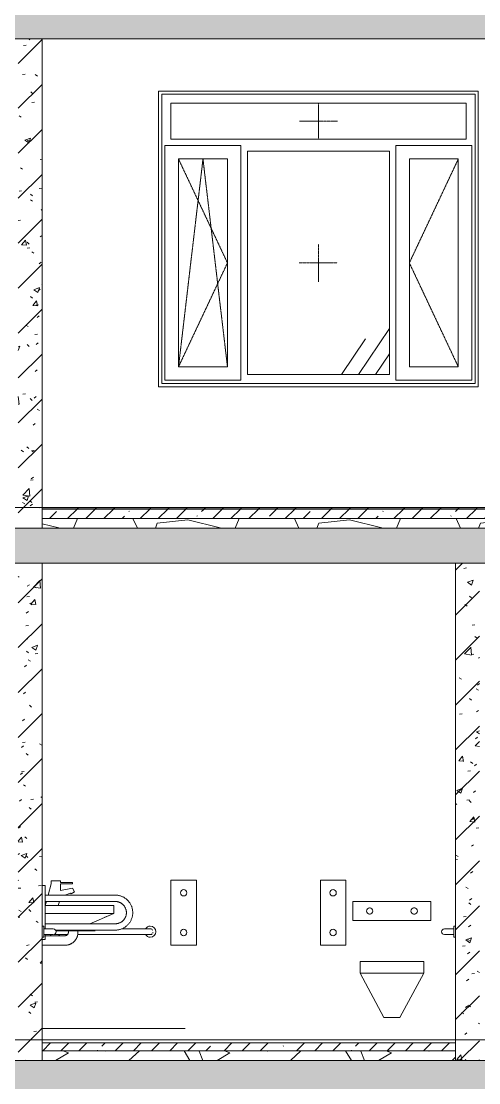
# Model space of a CAD drawing. Header units: millimetres. Extents: x -515342 to 330399, y -224905 to 507333.
# Drawn here: x 178949 to 181827, y 91161 to 97841 of the extents above; entities that cross this region are included whole.
import ezdxf

# ---------------------------------------------------------------- set-up
doc = ezdxf.new("R2010")
doc.units = ezdxf.units.MM
doc.linetypes.add('ASVP_Штриховая_ш2 п1', pattern=[3, 2, -1])
doc.layers.get('0').update_dxf_attribs({"lineweight": 0})
for name, color, linetype, lineweight in [('Линии', 7, 'Continuous', 0), ('Оборудование', 7, 'Continuous', 0), ('Окна', 7, 'Continuous', 0), ('Окна открывание', 7, 'Continuous', 0), ('Перекрытие', 7, 'Continuous', 0), ('Сантехника', 7, 'Continuous', 0), ('Стены внутренние', 7, 'Continuous', 0), ('Стены перегородки', 7, 'Continuous', 0)]:
    doc.layers.add(name, color=color, linetype=linetype, lineweight=lineweight)
pattern_1 = [(236.31, (49717.4, 8823.7), (-1777.9963, -3556.002), [641.07, -5769.6]), (236.31, (49752.95, 8717), (-1777.9963, -3556.002), [384.64, -6026.03]), (236.31, (49539.6, 8717), (-1777.9963, -3556.002), [384.64, -6026.03])]
pattern_2 = [(45, (136801.12, 95610.5), (-141.4214, 141.4214), [])]
pattern_3 = [(50, (136801.12, 95610.5), (364.368, -31.8783), [38.1, -419.1]), (355, (136801.12, 95610.5), (-70.486, 382.1133), [30.48, -335.28]), (100.451, (136831.5, 95607.84), (293.885, 350.2334), [32.38, -356.18]), (46.184, (136801.12, 95712.1), (542.1585, -84.086), [57.15, -628.65]), (96.636, (136846.3, 95705.1), (474.805, 494.8554), [48.57, -534.27]), (351.184, (136801.1, 95712.1), (474.81, 494.85), [45.72, -502.92]), (21, (136851.92, 95686.7), (303.2285, -204.5305), [38.1, -419.1]), (326, (136851.92, 95686.7), (123.604, 368.376), [30.48, -335.28]), (71.451, (136877.2, 95669.65), (426.834, 163.8427), [32.38, -356.18]), (37.5, (136801.12, 95610.49), (6.17665, 169.11015), [16.764, -314.452, 16.764, -323.596, -336.55]), (37.5, (136801.12, 95610.49), (6.17665, 169.11015), [-671.576, 16.764, -319.786]), (7.5, (136801.12, 95610.5), (133.6389, 200.3615), [16.764, -177.292, 16.764, -306.832, -128.27]), (7.5, (136801.12, 95610.5), (133.6389, 200.3615), [-517.652, 16.764, -111.506]), (327.5, (136687.84, 95610.49), (271.1818, -11.45836), [16.764, -110.236, 16.764, -379.476, -525.78]), (327.5, (136687.84, 95610.49), (271.1818, -11.45836), [-523.24, 16.764, -509.016]), (317.5, (136637.04, 95610.5), (296.2585, 50.8528), [16.764, -148.336, 16.764, -246.38, -373.38]), (317.5, (136637.04, 95610.5), (296.2585, 50.8528), [-428.244, 16.764, -356.616])]
pattern_4 = [(45, (136801.12, 95610.5), (-224.5064, 224.5064), []), (45, (137025.63, 95610.5), (-224.5064, 224.5064), [396.875, -79.375, 3.353, -76.022])]
pattern_5 = [(228.013, (137532.64, 96626.49), (-8127.96659, -9144.02968), [136.689, -13532.193]), (184.97, (137441.203, 96524.893), (12191.995474, 1016.05502), [234.562, -23221.62]), (132.51, (137207.52, 96504.57), (10159.91241, -11176.07977), [165.393, -16373.889]), (267.274, (136811.283, 96250.573), (1015.889526, 20320.005773), [213.602, -21146.575]), (292.834, (136801.123, 96037.213), (-5080.074175, 12191.970117), [209.453, -20735.923]), (357.274, (136882.403, 95844.173), (-20320.005773, 1015.889526), [213.602, -21146.575]), (37.694, (137095.763, 95834.013), (-13208.042725, -10159.944606), [282.477, -27965.247]), (72.255, (137319.283, 96006.733), (7112.12749, 22351.9589), [266.688, -26402.102]), (121.43, (137400.563, 96260.733), (-8128.10005, 13207.93827), [214.325, -21218.218]), (175.236, (137288.8, 96443.61), (11175.99406, -1016.06972), [244.685, -11989.575]), (222.397, (137044.963, 96463.933), (-12192.085586, -11175.907293), [316.431, -31326.709]), (138.814, (137817.12, 96240.41), (-7111.99222, 6096.00977), [108.002, -10692.226]), (171.469, (137735.843, 96311.533), (13207.991535, -2032.054043), [205.473, -20341.855]), (225, (137532.64, 96342), (1e-13, -1016.001), [143.684, -1293.157]), (203.199, (137461.52, 96463.93), (5079.98556, 2032.0367), [77.377, -7660.249]), (291.801, (137390.4, 96433.45), (-1015.9787, 3048.0072), [109.426, -5361.901]), (30.964, (137431.04, 96331.85), (3047.9913, 2032.0134), [177.728, -5746.519]), (161.565, (137583.44, 96423.3), (2031.999, -1016.0024), [128.515, -3084.36]), (16.39, (136801.12, 96433.453), (10159.97517, 3048.081194), [180.035, -17823.531]), (70.346, (136973.84, 96484.25), (-4064.03389, -11175.98797), [151.04, -14952.887]), (293.199, (137583.44, 96626.49), (-2032.0367, 5079.98556), [154.752, -7582.873]), (343.61, (137644.4, 96484.253), (-10159.97517, 3048.081194), [180.035, -17823.531]), (339.444, (136801.12, 95803.53), (-5080.00148, 2031.99615), [173.614, -8507.094]), (294.775, (136963.68, 95742.57), (-5079.97321, 11176.01259), [145.469, -14401.437]), (66.801, (137593.6, 95610.49), (2032.0367, 5079.98556), [154.752, -7582.873]), (17.354, (137654.56, 95752.73), (-13208.00149, -4063.99474), [170.313, -16860.951]), (69.444, (137095.76, 95610.49), (-2031.99615, -5080.00148), [86.807, -8593.901]), (101.31, (137532.64, 95610.5), (-1016.0048, 4063.9989), [51.806, -5128.797]), (165.964, (137522.48, 95661.3), (3048.0036, -1015.9877), [209.453, -3979.621]), (186.009, (137319.28, 95712.093), (10159.99987, 1015.999794), [194.107, -19216.546]), (303.69, (137431.04, 96240.4), (-1015.9976, 2032.0017), [146.53, -3516.71]), (353.157, (137512.323, 96118.493), (17271.99206, -2032.068835), [255.823, -25326.404]), (60.945, (137766.32, 96088.01), (-4064.04974, -7111.97225), [104.603, -10355.757]), (90, (137817.1, 96179.5), (-1016, 1016), [60.96, -955.04]), (120.256, (137298.96, 95742.57), (4063.94492, -7112.03103), [141.147, -13973.576]), (48.013, (137227.84, 95864.49), (8127.96659, 9144.02968), [273.377, -13395.505]), (0, (137410.7, 96067.7), (1016, 1016), [264.16, -751.84]), (325.305, (137674.88, 96067.69), (-10160.01873, 7111.97318), [160.644, -15903.726]), (254.055, (137806.96, 95976.25), (-1015.9713, -4064.0072), [147.932, -7248.66]), (207.646, (137766.323, 95834.013), (-19303.995784, -10160.00796), [240.858, -23844.986]), (175.426, (137552.963, 95722.253), (-13207.99929, 1016.017778), [254.812, -25226.339])]
pattern_6 = [(45, (136801.12, 95610.5), (-114.04925, 114.04925), []), (45, (136915.17, 95610.5), (-114.04925, 114.04925), [201.613, -40.323, 3.353, -36.97])]

# ---------------------------------------------------------------- blocks, each defined once
blk = doc.blocks.new('Окно_ПВХ_3Створки_1Фрамуга-верх - АР_Окно_ОП_1820_h_х1970_3ст2фр-в-V59-О_АР_П_Разрез 1-1')
at = {"layer": 'Окна'}
h = blk.add_hatch(dxfattribs=at)
h.set_pattern_fill('FP_5', color=256, style=0, pattern_type=2)
h.set_pattern_definition(pattern_1)
h.paths.add_polyline_path([(91787.7, 7635), (92095.7, 7635), (92095.7, 8943), (91787.7, 8943), (91787.7, 7881.6)])
at = {"layer": 'Окна открывание'}
h = blk.add_hatch(dxfattribs=at)
h.set_pattern_fill('FP_5', color=256, style=0, pattern_type=2)
h.set_pattern_definition(pattern_1)
h.paths.add_polyline_path([(92220.7, 7586), (93114.7, 7586), (93114.7, 8992), (92220.7, 8992), (92220.7, 7679.1)])
at = {"layer": 'Окна', "color": 253, "true_color": 0xaaaaaa}
for p, q in [((91682.7, 9350), (93652.7, 9350)), ((91682.7, 9350), (91682.7, 7530)), ((91682.7, 7530), (91682.7, 9350)), ((91682.7, 9350), (93652.7, 9350)), ((93596.7, 9294), (91738.7, 9294)), ((91738.7, 9294), (91738.7, 9068)), ((93596.7, 9068), (93596.7, 9294)), ((93652.7, 9350), (93652.7, 7530)), ((93652.7, 9350), (93652.7, 7530)), ((92180.7, 9028), (91702.7, 9028)), ((91702.7, 7550), (91702.7, 9028)), ((93596.7, 9068), (91738.7, 9068)), ((92180.7, 7550), (92180.7, 9028)), ((93632.7, 9028), (93154.7, 9028)), ((93154.7, 7550), (93154.7, 9028)), ((93632.7, 7550), (93632.7, 9028)), ((92220.7, 8992), (92220.7, 7586)), ((93114.7, 8992), (92220.7, 8992)), ((93114.7, 8992), (93114.7, 7586)), ((91787.7, 8943), (92095.7, 8943)), ((91787.7, 7635), (91787.7, 8943)), ((92095.7, 8943), (92095.7, 7635)), ((93239.7, 8943), (93547.7, 8943)), ((93239.7, 7635), (93239.7, 8943)), ((93547.7, 8943), (93547.7, 7635)), ((92095.7, 7635), (91787.7, 7635)), ((93547.7, 7635), (93239.7, 7635)), ((91702.7, 7550), (92180.7, 7550)), ((92220.7, 7586), (93114.7, 7586)), ((93154.7, 7550), (93632.7, 7550)), ((93652.7, 7530), (91682.7, 7530)), ((93652.7, 7530), (91682.7, 7530))]:
    blk.add_line(p, q, dxfattribs=at)
at = {"layer": 'Окна открывание', "linetype": 'ASVP_Штриховая_ш2 п1'}
for p, q in [((92667.7, 9068), (92667.7, 9294)), ((92787.7, 9181), (92547.7, 9181)), ((91787.7, 7635), (91941.7, 8943)), ((91787.7, 8943), (92095.7, 8289)), ((91941.7, 8943), (92095.7, 7635)), ((93547.7, 8943), (93239.7, 8289)), ((92667.7, 8169), (92667.7, 8409)), ((92095.7, 8289), (91787.7, 7635)), ((92547.7, 8289), (92787.7, 8289)), ((93239.7, 8289), (93547.7, 7635))]:
    blk.add_line(p, q, dxfattribs=at)
blk = doc.blocks.new('СД_Люблино_Фасады_rvt-1-О_АР_П_Разрез 1-1')
at = {"layer": 'Стены внутренние'}
for p, q in [((91662.7, 9370), (93672.7, 9370)), ((91662.7, 7510), (91662.7, 9370)), ((93672.7, 9370), (93672.7, 7510)), ((93672.7, 7510), (91662.7, 7510))]:
    blk.add_line(p, q, dxfattribs=at)
at = {"layer": 'Окна', "lineweight": 9}
blk.add_blockref('Окно_ПВХ_3Створки_1Фрамуга-верх - АР_Окно_ОП_1820_h_х1970_3ст2фр-в-V59-О_АР_П_Разрез 1-1', (0, 0), dxfattribs=at)
blk = doc.blocks.new('2D_Трап_1200хх900 - АР_Сантехнические приборы_Трап-10140933-О_АР_П_Разрез 1-1')
at = {"layer": 'Сантехника'}
for p, q in [((90255, 70), (89880, 70)), ((90255, 70), (89880, 70)), ((90405, 70), (90255, 70)), ((90255, 70), (90405, 70)), ((90405, 70), (90780, 70)), ((90405, 70), (90780, 70))]:
    blk.add_line(p, q, dxfattribs=at)
blk = doc.blocks.new('Опорный поручень - Откидной поручень для унитаза-8752278-О_АР_П_Разрез 1-1')
at = {"layer": 'Оборудование'}
for p, q in [((89080, 1005), (88920, 1005)), ((88920, 1005), (88920, 595)), ((89080, 595), (89080, 1005)), ((88920, 595), (89080, 595))]:
    blk.add_line(p, q, dxfattribs=at)
for centre, start, end in [((89000, 925), 90, 270), ((89000, 925), 270, 90), ((89000, 675), 90, 270), ((89000, 675), 270, 90)]:
    blk.add_arc(centre, 20, start, end, dxfattribs=at)
blk = doc.blocks.new('Опорный поручень - Опорный поручень для раковины-V166-О_АР_П_Разрез 1-1')
at = {"layer": 'Оборудование'}
for p, q in [((90930, 970), (90950, 970)), ((90950, 970), (90950, 698)), ((91390, 910), (90950, 910)), ((90950, 870), (91390, 870)), ((91390, 730), (90950, 730)), ((91014.9, 690), (91390, 690)), ((90930, 630), (90950, 630)), ((90950, 662), (90950, 630))]:
    blk.add_line(p, q, dxfattribs=at)
at = {"layer": 'Оборудование', "flags": 128}
for points in [[(91390, 690), (91394.4, 690.1), (91398.8, 690.4), (91403.2, 690.8), (91407.5, 691.4), (91411.9, 692.2), (91416.1, 693.2), (91420.4, 694.3), (91424.6, 695.6), (91428.8, 697.1), (91432.8, 698.7), (91436.9, 700.5), (91440.8, 702.4), (91444.7, 704.5), (91448.4, 706.8), (91452.1, 709.2), (91455.7, 711.8), (91459.2, 714.5), (91462.5, 717.3), (91465.8, 720.3), (91468.9, 723.4), (91471.9, 726.6), (91474.8, 729.9), (91477.5, 733.4), (91480.1, 736.9), (91482.6, 740.6), (91484.9, 744.3), (91487, 748.2), (91489, 752.1), (91490.8, 756.1), (91492.5, 760.1), (91494, 764.3), (91495.4, 768.5), (91496.6, 772.7), (91497.6, 777), (91498.4, 781.3), (91499.1, 785.7), (91499.5, 790), (91499.9, 794.4), (91500, 798.8), (91500, 803.2), (91499.7, 807.6), (91499.3, 812), (91498.8, 816.4), (91498, 820.7), (91497.1, 825), (91496, 829.3), (91494.8, 833.5), (91493.4, 837.6), (91491.8, 841.7), (91490, 845.8), (91488.1, 849.7), (91486, 853.6), (91483.8, 857.4), (91481.5, 861.1), (91478.9, 864.7), (91476.3, 868.2), (91473.5, 871.6), (91470.5, 874.9), (91467.5, 878.1), (91464.3, 881.1), (91461, 884), (91457.6, 886.8), (91454.1, 889.4), (91450.4, 891.9), (91446.7, 894.3), (91442.9, 896.4), (91439, 898.5), (91435, 900.4), (91431, 902.1), (91426.8, 903.6), (91422.7, 905), (91418.4, 906.3), (91414.2, 907.3), (91409.9, 908.2), (91405.5, 908.9), (91401.2, 909.4), (91396.8, 909.8), (91392.4, 910), (91390, 910)], [(91390, 870), (91392.8, 869.9), (91395.6, 869.8), (91398.4, 869.5), (91401.2, 869.1), (91403.9, 868.6), (91406.6, 868), (91409.3, 867.3), (91412, 866.4), (91414.7, 865.5), (91417.3, 864.5), (91419.8, 863.3), (91422.3, 862.1), (91424.8, 860.7), (91427.2, 859.3), (91429.5, 857.8), (91431.8, 856.1), (91434, 854.4), (91436.2, 852.6), (91438.2, 850.7), (91440.2, 848.8), (91442.1, 846.7), (91444, 844.6), (91445.7, 842.4), (91447.3, 840.1), (91448.9, 837.8), (91450.4, 835.4), (91451.7, 833), (91453, 830.5), (91454.2, 828), (91455.2, 825.4), (91456.2, 822.7), (91457.1, 820.1), (91457.8, 817.4), (91458.5, 814.6), (91459, 811.9), (91459.4, 809.1), (91459.7, 806.3), (91459.9, 803.6), (91460, 800.8), (91460, 798), (91459.8, 795.2), (91459.6, 792.4), (91459.2, 789.6), (91458.8, 786.8), (91458.2, 784.1), (91457.5, 781.4), (91456.7, 778.7), (91455.8, 776), (91454.8, 773.4), (91453.7, 770.9), (91452.4, 768.3), (91451.1, 765.9), (91449.7, 763.5), (91448.2, 761.1), (91446.6, 758.8), (91444.9, 756.6), (91443.1, 754.4), (91441.3, 752.3), (91439.3, 750.3), (91437.3, 748.4), (91435.2, 746.5), (91433, 744.8), (91430.8, 743.1), (91428.5, 741.5), (91426.1, 740), (91423.7, 738.6), (91421.2, 737.3), (91418.6, 736.1), (91416.1, 735), (91413.4, 734), (91410.8, 733.2), (91408.1, 732.4), (91405.4, 731.7), (91402.6, 731.2), (91399.9, 730.7), (91397.1, 730.4), (91394.3, 730.1), (91391.5, 730), (91390, 730)]]:
    blk.add_lwpolyline(points, dxfattribs=at)
blk = doc.blocks.new('МГН_Санузел_Поручень горизонтальный - АР_Сантехнические приборы_МГН_Поручень горизонтальный-V219-О_АР_П_Разрез 1-1')
at = {"layer": 'Сантехника'}
for p, q in [((91570, 4098), (91429.3, 4098)), ((91050, 4062), (91089.6, 4062)), ((91152.6, 4062), (91570, 4062))]:
    blk.add_line(p, q, dxfattribs=at)
at = {"layer": 'Сантехника', "flags": 128}
for points in [[(91610, 4098), (91610, 4098), (91609.9, 4098), (91609.7, 4098), (91609.5, 4098), (91609.2, 4098), (91608.9, 4098), (91608.4, 4098), (91608, 4098), (91607.4, 4098), (91606.8, 4098), (91606.2, 4098), (91605.5, 4098), (91604.7, 4098), (91603.9, 4098), (91603, 4098), (91602.1, 4098), (91601.1, 4098), (91600.1, 4098), (91599, 4098), (91597.9, 4098), (91596.7, 4098), (91595.5, 4098), (91594.2, 4098), (91592.9, 4098), (91591.6, 4098), (91590.2, 4098), (91588.9, 4098), (91587.4, 4098), (91586, 4098), (91584.5, 4098), (91583, 4098), (91581.5, 4098), (91579.9, 4098), (91578.4, 4098), (91576.8, 4098), (91575.2, 4098), (91573.6, 4098), (91572, 4098), (91570.4, 4098), (91570, 4098)], [(91010, 4062), (91010, 4062), (91010.1, 4062), (91010.3, 4062), (91010.5, 4062), (91010.8, 4062), (91011.1, 4062), (91011.6, 4062), (91012, 4062), (91012.6, 4062), (91013.2, 4062), (91013.8, 4062), (91014.5, 4062), (91015.3, 4062), (91016.1, 4062), (91017, 4062), (91017.9, 4062), (91018.9, 4062), (91019.9, 4062), (91021, 4062), (91022.1, 4062), (91023.3, 4062), (91024.5, 4062), (91025.8, 4062), (91027.1, 4062), (91028.4, 4062), (91029.8, 4062), (91031.1, 4062), (91032.6, 4062), (91034, 4062), (91035.5, 4062), (91037, 4062), (91038.5, 4062), (91040.1, 4062), (91041.6, 4062), (91043.2, 4062), (91044.8, 4062), (91046.4, 4062), (91048, 4062), (91049.6, 4062), (91050, 4062)], [(91570, 4062), (91571.6, 4062), (91573.2, 4062), (91574.8, 4062), (91576.4, 4062), (91577.9, 4062), (91579.5, 4062), (91581.1, 4062), (91582.6, 4062), (91584.1, 4062), (91585.6, 4062), (91587, 4062), (91588.5, 4062), (91589.9, 4062), (91591.2, 4062), (91592.6, 4062), (91593.9, 4062), (91595.2, 4062), (91596.4, 4062), (91597.6, 4062), (91598.7, 4062), (91599.8, 4062), (91600.8, 4062), (91601.8, 4062), (91602.8, 4062), (91603.7, 4062), (91604.5, 4062), (91605.3, 4062), (91606, 4062), (91606.7, 4062), (91607.3, 4062), (91607.8, 4062), (91608.3, 4062), (91608.7, 4062), (91609.1, 4062), (91609.4, 4062), (91609.7, 4062), (91609.8, 4062), (91609.9, 4062), (91610, 4062), (91610, 4062)]]:
    blk.add_lwpolyline(points, dxfattribs=at)
at = {"layer": 'Сантехника'}
for centre, radius, start, end in [((91610, 4080), 35, 90, 149.79714), ((91610, 4080), 18, 90, 101.07648), ((91610, 4080), 35, 270, 90), ((91610, 4080), 18, 30, 90), ((91610, 4080), 18, 330, 345), ((91010, 4080), 35, 211.03466, 225), ((91010, 4080), 18, 255, 270), ((91010, 4080), 18, 270, 279.78046), ((91010, 4080), 35, 315, 329.8098), ((91610, 4080), 35, 210.1902, 270), ((91610, 4080), 18, 265.27648, 270), ((91610, 4080), 18, 270, 315)]:
    blk.add_arc(centre, radius, start, end, dxfattribs=at)
blk = doc.blocks.new('МГН_Санузел_Поручень горизонтальный - АР_Сантехнические приборы_МГН_Поручень горизонтальный-V4-О_АР_П_Разрез 1-1')
at = {"layer": 'Сантехника'}
for p, q in [((90940, 715), (90930, 715)), ((90930, 715), (90930, 645)), ((90940, 715), (90930, 715)), ((90930, 715), (90930, 645)), ((90940, 698), (90940, 715)), ((90940, 645), (90940, 715)), ((91000, 698), (90940, 698)), ((90940, 698), (91000, 698)), ((90930, 645), (90940, 645)), ((90940, 645), (90930, 645)), ((90940, 645), (90940, 662)), ((90940, 662), (91000, 662)), ((90940, 662), (91000, 662))]:
    blk.add_line(p, q, dxfattribs=at)
blk.add_arc((91000, 680), 18, 270, 90, dxfattribs=at)
blk.add_arc((91000, 680), 18, 270, 90, dxfattribs=at)
blk = doc.blocks.new('МГН_Санузел_Поручень горизонтальный - АР_Сантехнические приборы_МГН_Поручень горизонтальный-3156318-О_АР_П_Разрез 1-1')
at = {"layer": 'Сантехника'}
for p, q in [((93460, 698), (93520, 698)), ((93520, 698), (93460, 698)), ((93520, 698), (93520, 715)), ((93520, 715), (93530, 715)), ((93520, 715), (93530, 715)), ((93520, 645), (93520, 715)), ((93530, 715), (93530, 645)), ((93530, 715), (93530, 645)), ((93520, 662), (93460, 662)), ((93520, 662), (93460, 662)), ((93520, 645), (93520, 662)), ((93530, 645), (93520, 645)), ((93520, 645), (93530, 645))]:
    blk.add_line(p, q, dxfattribs=at)
blk.add_arc((93460, 680), 18, 90, 270, dxfattribs=at)
blk.add_arc((93460, 680), 18, 90, 270, dxfattribs=at)
blk = doc.blocks.new('Унитаз - Общественные _МГН_ - Объем смыва более 6_1 л-8752277-О_АР_П_Разрез 1-1')
at = {"layer": 'Сантехника'}
for p, q in [((88334.6, 750), (88334.6, 870)), ((88334.6, 870), (88826.5, 870)), ((88826.5, 870), (88826.5, 750)), ((88826.5, 750), (88334.6, 750)), ((88380.6, 420), (88380.6, 492.4)), ((88380.6, 492.4), (88780.6, 492.4)), ((88780.6, 492.4), (88780.6, 420)), ((88380.6, 420), (88780.6, 420)), ((88380.6, 420), (88530.6, 140)), ((88380.6, 420), (88780.6, 420)), ((88780.6, 420), (88630.6, 140)), ((88630.6, 140), (88530.6, 140))]:
    blk.add_line(p, q, dxfattribs=at)
for centre, start, end in [((88440.6, 810), 0, 180), ((88440.6, 810), 180, 360), ((88720.6, 810), 360, 180), ((88720.6, 810), 180, 360)]:
    blk.add_arc(centre, 20, start, end, dxfattribs=at)
for points in [[(88438.3, 829.9), (88437.9, 829.8), (88437.5, 829.8), (88437.1, 829.7)], [(88444, 829.7), (88443.6, 829.8), (88443.2, 829.8), (88442.8, 829.9)], [(88718.3, 829.9), (88717.9, 829.8), (88717.6, 829.8), (88717.2, 829.7)], [(88724.1, 829.7), (88723.7, 829.8), (88723.3, 829.8), (88722.9, 829.9)], [(88437.1, 790.3), (88437.5, 790.2), (88437.9, 790.2), (88438.3, 790.1)], [(88442.8, 790.1), (88443.2, 790.2), (88443.6, 790.2), (88444, 790.3)], [(88717.2, 790.3), (88717.6, 790.2), (88717.9, 790.2), (88718.3, 790.1)], [(88722.9, 790.1), (88723.3, 790.2), (88723.7, 790.2), (88724.1, 790.3)]]:
    blk.add_open_spline(points, degree=3, dxfattribs=at)
blk = doc.blocks.new('Раковина для МГН 600х450 - Раковина для МГН 600х450-V167-О_АР_П_Разрез 1-1')
at = {"layer": 'Сантехника'}
for p, q in [((90986.2, 980.2), (90967.4, 909.9)), ((91046.2, 1000.2), (90986.2, 1000.2)), ((90986.2, 1000.2), (90986.2, 980.2)), ((91046.2, 990.2), (91046.2, 1000.2)), ((91121.2, 990.2), (91046.2, 990.2)), ((91046.2, 940.2), (91046.2, 980.2)), ((91046.2, 980.2), (91121.2, 980.2)), ((91121.2, 953.5), (91046.2, 940.2)), ((91121.2, 980.2), (91121.2, 990.2)), ((91133.7, 931.8), (91121.2, 953.5)), ((90956.7, 870), (90950, 845)), ((91031.5, 845), (91038.2, 870.2)), ((91073.3, 910), (91108.5, 922.8)), ((91108.5, 922.8), (91112.1, 919.3)), ((91112.1, 919.3), (91133.7, 931.8)), ((90950, 845), (91341, 845)), ((91341, 845), (91380.9, 845)), ((91380.9, 845), (91381, 845)), ((91380.9, 795), (91380.9, 845)), ((91381, 795), (91381, 845)), ((91381, 795), (91381, 845)), ((91341, 795), (90950, 795)), ((90950, 795), (91341, 795)), ((91381, 795), (91229.7, 730)), ((91229.7, 730), (91380.9, 795)), ((91381, 795), (91320.6, 769)), ((91361.4, 795), (91341, 795)), ((91377.1, 795), (91362.2, 795)), ((91380.9, 795), (91378.1, 795)), ((91381, 795), (91380.9, 795)), ((91381, 795), (91380.9, 795)), ((91380.9, 795), (91381, 795)), ((91125, 685), (91017.2, 685)), ((91095, 685), (91095, 675)), ((91136.6, 690), (91125, 685)), ((91263.6, 685), (91125, 685)), ((91155, 675), (91155, 685)), ((91075, 655), (90950, 655)), ((90930, 595), (91075, 595))]:
    blk.add_line(p, q, dxfattribs=at)
at = {"layer": 'Сантехника', "flags": 128}
for points in [[(91075, 595), (91078.2, 595.1), (91081.4, 595.3), (91084.6, 595.6), (91087.7, 596), (91090.9, 596.6), (91094, 597.3), (91097.1, 598.1), (91100.2, 599.1), (91103.2, 600.1), (91106.2, 601.3), (91109.1, 602.6), (91111.9, 604), (91114.8, 605.6), (91117.5, 607.2), (91120.2, 609), (91122.8, 610.8), (91125.3, 612.8), (91127.8, 614.9), (91130.1, 617), (91132.4, 619.3), (91134.6, 621.6), (91136.7, 624), (91138.6, 626.5), (91140.5, 629.1), (91142.3, 631.8), (91144, 634.5), (91145.6, 637.3), (91147, 640.1), (91148.3, 643.1), (91149.6, 646), (91150.7, 649), (91151.6, 652.1), (91152.5, 655.1), (91153.2, 658.3), (91153.8, 661.4), (91154.3, 664.6), (91154.7, 667.7), (91154.9, 670.9), (91155, 674.1), (91155, 675)], [(91095, 675), (91095, 674.2), (91094.9, 673.4), (91094.9, 672.6), (91094.7, 671.8), (91094.6, 671), (91094.4, 670.2), (91094.2, 669.5), (91094, 668.7), (91093.7, 668), (91093.4, 667.2), (91093.1, 666.5), (91092.7, 665.8), (91092.4, 665.1), (91091.9, 664.4), (91091.5, 663.7), (91091, 663.1), (91090.6, 662.4), (91090, 661.8), (91089.5, 661.2), (91088.9, 660.7), (91088.3, 660.1), (91087.7, 659.6), (91087.1, 659.1), (91086.5, 658.6), (91085.8, 658.2), (91085.1, 657.8), (91084.4, 657.4), (91083.7, 657), (91083, 656.7), (91082.2, 656.4), (91081.5, 656.1), (91080.7, 655.8), (91080, 655.6), (91079.2, 655.4), (91078.4, 655.3), (91077.6, 655.2), (91076.8, 655.1), (91076, 655), (91075.2, 655), (91075, 655)]]:
    blk.add_lwpolyline(points, dxfattribs=at)

msp = doc.modelspace()

# ---------------------------------------------------------------- hatches: boundary and pattern name
at = {"layer": 'Перекрытие'}
h = msp.add_hatch(dxfattribs=at)
h.set_pattern_fill('FP_1', color=256, style=0, pattern_type=2)
h.set_pattern_definition(pattern_4)
h.paths.add_polyline_path([(190085.5296, 97731.3929), (190085.5296, 97951.3929), (141000.5296, 97951.3929), (141000.5296, 97731.3929), (189732.2317, 97731.3929)])
h.paths.add_polyline_path([(88622.7373, 97731.3929), (137020.5296, 97731.3929), (137020.5296, 97951.3929), (87845.5296, 97951.3929), (87845.5296, 97731.3929)])
h = msp.add_hatch(dxfattribs=at)
h.set_pattern_fill('FP_19', color=256, style=0, pattern_type=2)
h.set_pattern_definition(pattern_6)
h.paths.add_polyline_path([(185588.4, 94771.3929), (186035.5296, 94771.3929), (186035.5296, 94779.3929), (179080.5296, 94779.3929), (179080.5296, 94771.3929), (184759.6336, 94771.3929)])
h = msp.add_hatch(dxfattribs=at)
h.set_pattern_fill('FP_19', color=256, style=0, pattern_type=2)
h.set_pattern_definition(pattern_6)
h.paths.add_polyline_path([(185588.4, 94711.3929), (186035.5296, 94711.3929), (186035.5296, 94771.3929), (179080.5296, 94771.3929), (179080.5296, 94711.3929), (184759.6336, 94711.3929)])
h = msp.add_hatch(dxfattribs=at)
h.set_pattern_fill('FP_23', color=256, style=0, pattern_type=2)
h.set_pattern_definition(pattern_5)
h.paths.add_polyline_path([(185588.4, 94651.3929), (186035.5296, 94651.3929), (186035.5296, 94711.3929), (179080.5296, 94711.3929), (179080.5296, 94651.3929), (184759.6336, 94651.3929)])
h = msp.add_hatch(dxfattribs=at)
h.set_pattern_fill('FP_1', color=256, style=0, pattern_type=2)
h.set_pattern_definition(pattern_4)
h.paths.add_polyline_path([(87845.5296, 94431.3929), (137410.5296, 94431.3929), (137410.5296, 94651.3929), (87845.5296, 94651.3929), (87845.5296, 94435.9791)])
h.paths.add_polyline_path([(141249.4004, 94431.3929), (190085.5296, 94431.3929), (190085.5296, 94651.3929), (140610.5296, 94651.3929), (140610.5296, 94431.3929), (141042.2088, 94431.3929)])
h = msp.add_hatch(dxfattribs=at)
h.set_pattern_fill('FP_19', color=256, style=0, pattern_type=2)
h.set_pattern_definition(pattern_6)
h.paths.add_polyline_path([(181444.5682, 91361.3929), (181680.5296, 91361.3929), (181680.5296, 91411.3929), (179080.5296, 91411.3929), (179080.5296, 91361.3929), (180615.8019, 91361.3929)])
h = msp.add_hatch(dxfattribs=at)
h.set_pattern_fill('FP_23', color=256, style=0, pattern_type=2)
h.set_pattern_definition(pattern_5)
h.paths.add_polyline_path([(181444.5682, 91301.3929), (181680.5296, 91301.3929), (181680.5296, 91361.3929), (179080.5296, 91361.3929), (179080.5296, 91301.3929), (180615.8019, 91301.3929)])
h = msp.add_hatch(dxfattribs=at)
h.set_pattern_fill('FP_1', color=256, style=0, pattern_type=2)
h.set_pattern_definition(pattern_4)
h.paths.add_polyline_path([(190085.5296, 91081.3929), (190085.5296, 91301.3929), (141000.5296, 91301.3929), (141000.5296, 91081.3929), (189732.2317, 91081.3929)])
h.paths.add_polyline_path([(87845.5296, 91081.3929), (137020.5296, 91081.3929), (137020.5296, 91301.3929), (87845.5296, 91301.3929)])
at = {"layer": 'Стены внутренние'}
h = msp.add_hatch(dxfattribs=at)
h.set_pattern_fill('FP_2', color=256, style=0, pattern_type=2)
h.set_pattern_definition(pattern_2)
h.paths.add_polyline_path([(179080.5296, 94651.3929), (179080.5296, 97731.3929), (178930.5296, 97731.3929), (178930.5296, 94651.3929), (178958.2692, 94651.3929)])
h = msp.add_hatch(dxfattribs=at)
h.set_pattern_fill('FP_3', color=256, style=0, pattern_type=2)
h.set_pattern_definition(pattern_3)
h.paths.add_polyline_path([(179080.5296, 94651.3929), (179080.5296, 97731.3929), (178930.5296, 97731.3929), (178930.5296, 94651.3929), (178958.2692, 94651.3929)])
h = msp.add_hatch(dxfattribs=at)
h.set_pattern_fill('FP_2', color=256, style=0, pattern_type=2)
h.set_pattern_definition(pattern_2)
h.paths.add_polyline_path([(179080.5296, 91301.3929), (179080.5296, 94431.3929), (178930.5296, 94431.3929), (178930.5296, 91301.3929), (178958.2692, 91301.3929)])
h = msp.add_hatch(dxfattribs=at)
h.set_pattern_fill('FP_3', color=256, style=0, pattern_type=2)
h.set_pattern_definition(pattern_3)
h.paths.add_polyline_path([(179080.5296, 91301.3929), (179080.5296, 94431.3929), (178930.5296, 94431.3929), (178930.5296, 91301.3929), (178958.2692, 91301.3929)])
h = msp.add_hatch(dxfattribs=at)
h.set_pattern_fill('FP_2', color=256, style=0, pattern_type=2)
h.set_pattern_definition(pattern_2)
h.paths.add_polyline_path([(181680.5296, 91301.3929), (181830.5296, 91301.3929), (181830.5296, 94431.3929), (181680.5296, 94431.3929), (181680.5296, 91481.9777)])
h = msp.add_hatch(dxfattribs=at)
h.set_pattern_fill('FP_3', color=256, style=0, pattern_type=2)
h.set_pattern_definition(pattern_3)
h.paths.add_polyline_path([(181680.5296, 91301.3929), (181830.5296, 91301.3929), (181830.5296, 94431.3929), (181680.5296, 94431.3929), (181680.5296, 91481.9777)])

# ---------------------------------------------------------------- linework, layer by layer
at = {"layer": 'Линии'}
for p, q in [((143960.5296, 94781.3929), (189585.5296, 94781.3929)), ((143960.5296, 91431.3929), (189585.5296, 91431.3929))]:
    msp.add_line(p, q, dxfattribs=at)
at = {"layer": 'Перекрытие'}
for p, q in [((143805.5296, 97731.3929), (190085.5296, 97731.3929)), ((186035.5296, 94781.3929), (179080.5296, 94781.3929)), ((186035.5296, 94779.3929), (179080.5296, 94779.3929)), ((179080.5296, 94771.3929), (179080.5296, 94651.3929)), ((186035.5296, 94771.3929), (179080.5296, 94771.3929)), ((186035.5296, 94711.3929), (179080.5296, 94711.3929)), ((190085.5296, 94651.3929), (143805.5296, 94651.3929)), ((143805.5296, 94431.3929), (190085.5296, 94431.3929)), ((181680.5296, 91431.3929), (179080.5296, 91431.3929)), ((179080.5296, 91411.3929), (179080.5296, 91301.3929)), ((181680.5296, 91411.3929), (179080.5296, 91411.3929)), ((181680.5296, 91301.3929), (181680.5296, 91411.3929)), ((181680.5296, 91361.3929), (179080.5296, 91361.3929)), ((190085.5296, 91301.3929), (143805.5296, 91301.3929))]:
    msp.add_line(p, q, dxfattribs=at)
at = {"layer": 'Стены перегородки'}
for p, q in [((179080.5296, 94771.3929), (179080.5296, 97731.3929)), ((179080.5296, 92146.3929), (179080.5296, 94431.3929)), ((181680.5296, 94431.3929), (181680.5296, 92146.3929)), ((179080.5296, 91411.3929), (179080.5296, 92076.3929)), ((181680.5296, 92076.3929), (181680.5296, 91411.3929))]:
    msp.add_line(p, q, dxfattribs=at)

# ---------------------------------------------------------------- block references
msp.add_blockref('СД_Люблино_Фасады_rvt-1-О_АР_П_Разрез 1-1', (88150.5296, 88031.3929))
at = {"layer": 'Оборудование'}
for name, p in [('Опорный поручень - Опорный поручень для раковины-V166-О_АР_П_Разрез 1-1', (88150.5296, 91431.3929)), ('Опорный поручень - Откидной поручень для унитаза-8752278-О_АР_П_Разрез 1-1', (90970.5296, 91431.3929)), ('Опорный поручень - Откидной поручень для унитаза-8752278-О_АР_П_Разрез 1-1', (91910.5296, 91431.3929))]:
    msp.add_blockref(name, p, dxfattribs=at)
at = {"layer": 'Сантехника'}
for name, p in [('Раковина для МГН 600х450 - Раковина для МГН 600х450-V167-О_АР_П_Разрез 1-1', (88150.5296, 91431.3929)), ('Унитаз - Общественные _МГН_ - Объем смыва более 6_1 л-8752277-О_АР_П_Разрез 1-1', (92699.9463, 91431.3929)), ('МГН_Санузел_Поручень горизонтальный - АР_Сантехнические приборы_МГН_Поручень горизонтальный-V4-О_АР_П_Разрез 1-1', (88150.5296, 91431.3929)), ('МГН_Санузел_Поручень горизонтальный - АР_Сантехнические приборы_МГН_Поручень горизонтальный-V219-О_АР_П_Разрез 1-1', (88150.5296, 88031.3929)), ('МГН_Санузел_Поручень горизонтальный - АР_Сантехнические приборы_МГН_Поручень горизонтальный-3156318-О_АР_П_Разрез 1-1', (88150.5296, 91431.3929)), ('2D_Трап_1200хх900 - АР_Сантехнические приборы_Трап-10140933-О_АР_П_Разрез 1-1', (89200.5296, 91431.3929))]:
    msp.add_blockref(name, p, dxfattribs=at)

doc.saveas('drawing.dxf')
